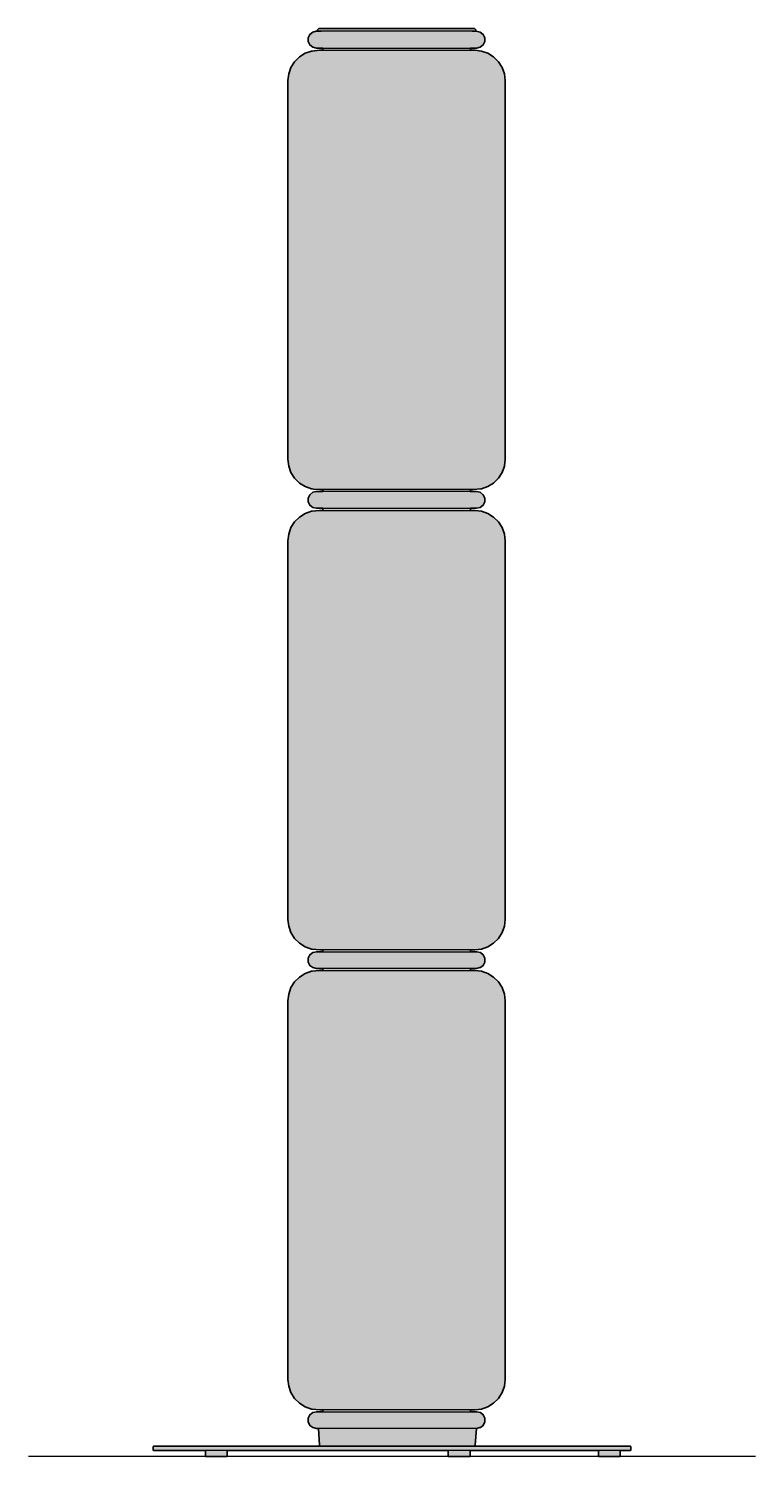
# Model space of a CAD drawing. Header units: millimetres. Extents: x 9 to 1888, y 77 to 2712.
# Drawn here: x 1051 to 1888, y 1067 to 2712 of the extents above; entities that cross this region are included whole.
import ezdxf

# ---------------------------------------------------------------- set-up
doc = ezdxf.new("R2010")
doc.units = ezdxf.units.MM
doc.layers.add('Blocks', color=7, linetype='Continuous')
doc.layers.add('Blocks$Fill', color=7, linetype='Continuous', true_color=0xffffff)
for name, color, linetype, lineweight, true_color in [('Blocks$Inner', 7, 'Continuous', 25, 0x007f00), ('Blocks$Outline', 7, 'Continuous', 35, 0xff3f3f), ('Groud', 7, 'Continuous', 25, 0x243775)]:
    doc.layers.add(name, color=color, linetype=linetype, lineweight=lineweight, true_color=true_color)

# ---------------------------------------------------------------- blocks, each defined once
blk = doc.blocks.new('Noctambule Floor 3 High Cylinder Floor Lamp Side')
at = {"layer": 'Blocks$Fill'}
blk.add_hatch(color=256, dxfattribs=at).paths.add_polyline_path([(338, 1619.4), (335, 1619.4), (326.6, 1618.5), (325.8, 1618.5), (318.4, 1615.9), (311.8, 1611.8), (306.2, 1606.2), (302.1, 1599.6), (299.5, 1592.2), (298.6, 1584.4), (298.6, 1148.4), (299.5, 1140.6), (302.1, 1133.2), (306.2, 1126.6), (311.8, 1121), (318.4, 1116.9), (325.8, 1114.3), (326.6, 1114.3), (328.1, 1114.1), (335.2, 1113.4), (337.2, 1113.4), (337.7, 1113.4), (338.6, 1113.2), (338.6, 1111.2), (331.2, 1111.2), (327.2, 1110.3), (323.8, 1107.6), (321.9, 1103.7), (321.9, 1099.4), (323.8, 1095.5), (327.2, 1092.9), (331.6, 1091.9), (332.9, 1091.9), (338.6, 1091.9), (338.6, 1089.7), (338.6, 1089.7), (338.9, 1089.7), (338.8, 1089.7), (338, 1089.4), (335, 1089.4), (326.6, 1088.5), (325.8, 1088.5), (318.4, 1085.9), (311.8, 1081.8), (306.2, 1076.2), (302.1, 1069.6), (299.5, 1062.2), (298.6, 1054.4), (298.6, 618.4), (299.5, 610.6), (302.1, 603.2), (306.2, 596.6), (311.8, 591), (318.4, 586.9), (325.8, 584.3), (326.6, 584.3), (335.2, 583.4), (337.2, 583.4), (337.7, 583.4), (338.6, 583.2), (338.6, 581.2), (331.8, 581.2), (327.1, 580.3), (323.7, 577.6), (321.9, 573.7), (321.9, 569.4), (323.7, 565.5), (327.1, 562.9), (331.3, 561.9), (331.7, 561.9), (338.6, 561.9), (338.6, 559.9), (337.7, 559.7), (335, 559.7), (326.6, 558.8), (325.8, 558.8), (318.4, 556.2), (311.8, 552.1), (306.2, 546.5), (302.1, 539.9), (299.5, 532.5), (298.6, 524.7), (298.6, 88.7), (299.5, 80.9), (302.1, 73.5), (306.2, 66.9), (311.8, 61.3), (318.4, 57.2), (325.8, 54.6), (326.6, 54.6), (335.2, 53.7), (337.2, 53.7), (337.7, 53.7), (338.6, 53.5), (338.6, 51.5), (331.8, 51.5), (327.1, 50.6), (323.7, 47.9), (321.9, 44), (321.9, 39.7), (323.7, 35.8), (327.1, 33.2), (331.3, 32.2), (331.7, 32.2), (333.7, 32.2), (335.1, 12.9), (335.4, 12.3), (336.1, 12), (143.9, 12), (143.4, 11.5), (143.4, 7.5), (143.9, 7), (144, 7), (203.6, 7), (203.6, 0), (203.8, 0), (228.6, 0), (228.6, 7), (483.2, 7), (483.2, 0), (483.3, 0), (508.2, 0), (508.2, 7), (655.9, 7), (655.9, 0), (656, 0), (680.9, 0), (680.9, 7), (692.9, 7), (693.3, 7.5), (693.4, 11.5), (692.9, 12), (692.7, 12), (513.2, 12), (513.8, 12.3), (514.2, 12.9), (515.6, 32.2), (519.5, 33.2), (520.1, 33.2), (523.5, 35.8), (525.3, 39.7), (525.3, 44), (523.5, 47.9), (520.1, 50.6), (515.9, 51.5), (515.7, 51.5), (508.6, 51.5), (508.6, 53.5), (509.5, 53.7), (513.6, 53.7), (521.4, 54.6), (528.8, 57.2), (535.4, 61.3), (541, 66.9), (545.1, 73.5), (547.7, 80.9), (548.5, 88.7), (548.5, 524.7), (547.7, 532.5), (545.1, 539.9), (541, 546.5), (535.4, 552.1), (528.8, 556.2), (521.4, 558.8), (513.6, 559.7), (513.6, 559.7), (509.5, 559.7), (508.6, 559.9), (508.6, 561.9), (515.6, 561.9), (519.5, 562.9), (520.1, 562.9), (523.5, 565.5), (525.3, 569.4), (525.3, 573.7), (523.5, 577.6), (520.1, 580.3), (515.9, 581.2), (515.7, 581.2), (508.6, 581.2), (508.6, 583.2), (509.5, 583.4), (513.6, 583.4), (521.4, 584.3), (528.8, 586.9), (535.4, 591), (541, 596.6), (545.1, 603.2), (547.7, 610.6), (548.5, 618.4), (548.5, 1054.4), (547.7, 1062.2), (545.1, 1069.6), (541, 1076.2), (535.4, 1081.8), (528.8, 1085.9), (521.4, 1088.5), (513.6, 1089.4), (513.6, 1089.4), (509.5, 1089.4), (508.4, 1089.7), (508.3, 1089.7), (508.6, 1089.7), (508.6, 1091.9), (515.6, 1091.9), (520, 1092.9), (523.4, 1095.5), (525.2, 1099.4), (525.2, 1103.7), (523.4, 1107.6), (520, 1110.3), (520, 1110.3), (515.4, 1111.2), (508.6, 1111.2), (508.6, 1113.2), (509.5, 1113.4), (511.7, 1113.4), (520.6, 1114.3), (521.4, 1114.3), (528.8, 1116.9), (535.4, 1121), (541, 1126.6), (545.1, 1133.2), (547.7, 1140.6), (548.5, 1148.4), (548.5, 1584.4), (547.7, 1592.2), (545.1, 1599.6), (541, 1606.2), (535.4, 1611.8), (528.8, 1615.9), (521.4, 1618.5), (513.6, 1619.4), (513.6, 1619.4), (509.5, 1619.4), (508.4, 1619.7), (508.3, 1619.7), (508.3, 1619.7), (508.6, 1619.7), (508.6, 1621.9), (515.6, 1621.9), (520, 1622.9), (523.4, 1625.5), (525.2, 1629.4), (525.2, 1633.7), (523.4, 1637.6), (520, 1640.3), (520, 1640.3), (515.4, 1641.2), (514, 1641.2), (510.7, 1641.2), (510.6, 1641.4), (514.1, 1641.4), (514.2, 1641.4), (514.7, 1641.9), (514.7, 1642.9), (513.2, 1644.4), (334.3, 1644.4), (332.8, 1642.9), (332.8, 1641.9), (333.3, 1641.4), (333.6, 1641.4), (336.5, 1641.4), (336.7, 1641.3), (336.8, 1641.2), (336.8, 1641.2), (331.6, 1641.2), (331.2, 1641.2), (327.2, 1640.3), (323.8, 1637.6), (321.9, 1633.7), (321.9, 1629.4), (323.8, 1625.5), (327.2, 1622.9), (331.6, 1621.9), (332.9, 1621.9), (338.6, 1621.9), (338.6, 1619.7), (338.6, 1619.7), (338.9, 1619.7), (338.8, 1619.7)], flags=0)
at = {"layer": 'Blocks$Inner'}
blk.add_line((335.1, 12.9), (333.7, 32.2), dxfattribs=at)
for points in [[(331.6, 1641.2), (331.2, 1641.2), (327.2, 1640.3), (323.8, 1637.6), (321.9, 1633.7), (321.9, 1629.4), (323.8, 1625.5), (327.2, 1622.9), (331.6, 1621.9), (332.9, 1621.9), (335, 1621.9), (338, 1621.9), (341.8, 1621.9), (346.3, 1621.9), (351.7, 1621.9), (357.7, 1621.9), (364.4, 1621.9), (371.6, 1621.9), (379.3, 1621.9), (387.5, 1621.9), (396, 1621.9), (404.7, 1621.9), (413.7, 1621.9), (422.7, 1621.9), (431.8, 1621.9), (440.8, 1621.9), (449.6, 1621.9), (458.2, 1621.9), (466.4, 1621.9), (474.2, 1621.9), (481.5, 1621.9), (488.3, 1621.9), (494.4, 1621.9), (499.9, 1621.9), (504.6, 1621.9), (510.2, 1621.9), (513, 1621.9), (514.9, 1621.9), (515.6, 1621.9), (520, 1622.9), (523.4, 1625.5), (525.2, 1629.4), (525.2, 1633.7), (523.4, 1637.6), (520, 1640.3), (520, 1640.3), (515.4, 1641.2), (514, 1641.2), (511.7, 1641.2), (508.6, 1641.2), (504.6, 1641.2), (497.5, 1641.2), (492.9, 1641.2), (487.5, 1641.2), (481.3, 1641.2), (474.3, 1641.2), (466.6, 1641.2), (458.2, 1641.2), (453.7, 1641.2), (446.8, 1641.2), (439.5, 1641.2), (429.6, 1641.2), (419.4, 1641.2), (414.2, 1641.2), (406.5, 1641.2), (398.8, 1641.2), (388.9, 1641.2), (379.3, 1641.2), (370.3, 1641.2), (362.1, 1641.2), (358.3, 1641.2), (353, 1641.2), (348.3, 1641.2), (342.8, 1641.2), (338.4, 1641.2), (336.6, 1641.2), (334.5, 1641.2), (332.9, 1641.2), (331.6, 1641.2), (327.2, 1640.3)], [(336.8, 1641.2), (336.8, 1641.2), (336.7, 1641.3), (336.5, 1641.4)], [(338.6, 1621.9), (338.6, 1619.7), (338.6, 1619.7), (338.8, 1619.7), (338.9, 1619.7), (338.8, 1619.7), (338, 1619.4)], [(508.6, 1621.9), (508.6, 1621.9), (508.6, 1619.7), (508.3, 1619.7), (508.3, 1619.7), (508.4, 1619.7), (509.5, 1619.4)], [(338.6, 1111.2), (338.6, 1113.2), (337.7, 1113.4)], [(508.6, 1111.2), (508.6, 1113.2), (509.5, 1113.4)], [(338, 1089.4), (338.8, 1089.7), (338.9, 1089.7), (338.8, 1089.7), (338.6, 1089.7), (338.6, 1089.7), (338.6, 1091.9)], [(508.6, 1091.9), (508.6, 1089.7), (508.3, 1089.7), (508.4, 1089.7), (509.5, 1089.4)], [(338.6, 581.2), (338.6, 583.2), (337.7, 583.4), (337.7, 583.4)], [(509.5, 583.4), (508.6, 583.2), (508.6, 581.2)], [(338.6, 561.9), (338.6, 559.9), (337.7, 559.7), (337.7, 559.7)], [(509.5, 559.7), (508.6, 559.9), (508.6, 561.9)], [(338.6, 51.5), (338.6, 53.5), (337.7, 53.7), (337.7, 53.7)], [(508.6, 51.5), (508.6, 53.5), (509.5, 53.7)], [(513.8, 12.3), (514.2, 12.9), (515.6, 32.2)], [(228.6, 7), (228.6, 0), (228.3, 0), (227.2, 0), (226.2, 0), (223.5, 0), (220, 0), (217.1, 0), (214.2, 0), (212.2, 0), (208.8, 0), (206, 0), (204.6, 0), (203.8, 0), (203.6, 0), (203.6, 7)], [(513.1, 12), (513.2, 12), (513.8, 12.3), (513.1, 12), (512.7, 12), (511.5, 12), (509.7, 12), (507.4, 12), (505, 12), (502.5, 12), (500.1, 12), (497.8, 12), (495.6, 12), (491.6, 12), (484.9, 12), (477.4, 12), (470.1, 12), (463.4, 12), (457.4, 12), (452, 12), (447.1, 12), (442.8, 12), (439, 12), (432.3, 12), (427.3, 12), (419.6, 12), (411.9, 12), (403.4, 12), (396.1, 12), (389.9, 12), (384.7, 12), (380.3, 12), (376.5, 12), (373.3, 12), (368, 12), (364.1, 12), (358.8, 12), (353.9, 12), (346.9, 12), (343.1, 12), (340.5, 12), (338.7, 12), (337.5, 12), (336.7, 12), (336.3, 12), (336.1, 12), (335.4, 12.3), (335.1, 12.9)], [(508.2, 7), (508.2, 0), (507.8, 0), (506.8, 0), (505.8, 0), (503, 0), (499.5, 0), (496.6, 0), (493.7, 0), (491.8, 0), (488.3, 0), (485.5, 0), (484.1, 0), (483.3, 0), (483.2, 0), (483.2, 7)], [(680.9, 7), (680.9, 0), (680.5, 0), (679.5, 0), (678.5, 0), (675.7, 0), (672.2, 0), (669.3, 0), (666.4, 0), (664.5, 0), (661, 0), (658.2, 0), (656.8, 0), (656, 0), (655.9, 0), (655.9, 7)]]:
    blk.add_lwpolyline(points, dxfattribs=at)
for points in [[(514.1, 1641.4), (513.3, 1641.4), (511.6, 1641.4), (509.4, 1641.4), (507, 1641.4), (504.5, 1641.4), (502, 1641.4), (499.7, 1641.4), (497.5, 1641.4), (493.3, 1641.4), (489.8, 1641.4), (484.2, 1641.4), (478.1, 1641.4), (467.1, 1641.4), (459.1, 1641.4), (451.8, 1641.4), (445.4, 1641.4), (439.6, 1641.4), (434.5, 1641.4), (430, 1641.4), (426.1, 1641.4), (419.1, 1641.4), (414, 1641.4), (406.2, 1641.4), (398.6, 1641.4), (391.5, 1641.4), (385.6, 1641.4), (380.6, 1641.4), (376.3, 1641.4), (372.7, 1641.4), (369.6, 1641.4), (364.5, 1641.4), (357.4, 1641.4), (351, 1641.4), (346.1, 1641.4), (342.4, 1641.4), (339.7, 1641.4), (337.6, 1641.4), (336.2, 1641.4), (335.2, 1641.4), (334.4, 1641.4), (333.6, 1641.4), (333.3, 1641.4), (332.8, 1641.9), (332.8, 1642.9), (334.3, 1644.4), (335, 1644.4), (336.3, 1644.4), (337.3, 1644.4), (340, 1644.4), (344.7, 1644.4), (349.1, 1644.4), (353.5, 1644.4), (356.1, 1644.4), (363.1, 1644.4), (370.9, 1644.4), (377.2, 1644.4), (383.9, 1644.4), (388.5, 1644.4), (400.2, 1644.4), (407.8, 1644.4), (420.9, 1644.4), (428, 1644.4), (437.7, 1644.4), (447.9, 1644.4), (455.5, 1644.4), (462.5, 1644.4), (466.6, 1644.4), (473.8, 1644.4), (482.3, 1644.4), (490, 1644.4), (495.3, 1644.4), (501.9, 1644.4), (505.6, 1644.4), (510.1, 1644.4), (511.6, 1644.4), (512.9, 1644.4), (513.2, 1644.4), (514.7, 1642.9), (514.7, 1641.9), (514.2, 1641.4)], [(299.5, 1592.2), (302.1, 1599.6), (306.2, 1606.2), (311.8, 1611.8), (318.4, 1615.9), (325.8, 1618.5), (326.6, 1618.5), (335, 1619.4), (337.1, 1619.4), (339.5, 1619.4), (342, 1619.4), (344.5, 1619.4), (346.9, 1619.4), (349.3, 1619.4), (351.4, 1619.4), (355.5, 1619.4), (358.9, 1619.4), (364.2, 1619.4), (370, 1619.4), (377.4, 1619.4), (384.2, 1619.4), (390.3, 1619.4), (395.8, 1619.4), (400.7, 1619.4), (405.1, 1619.4), (409, 1619.4), (412.4, 1619.4), (418.4, 1619.4), (427.4, 1619.4), (436.5, 1619.4), (445.2, 1619.4), (452.6, 1619.4), (458.9, 1619.4), (464.2, 1619.4), (468.7, 1619.4), (472.5, 1619.4), (475.8, 1619.4), (478.5, 1619.4), (483.2, 1619.4), (489.7, 1619.4), (495.5, 1619.4), (503.9, 1619.4), (506.4, 1619.4), (509.1, 1619.4), (511, 1619.4), (512.2, 1619.4), (513.6, 1619.4), (513.6, 1619.4), (521.4, 1618.5), (528.8, 1615.9), (535.4, 1611.8), (541, 1606.2), (545.1, 1599.6), (547.7, 1592.2), (548.5, 1584.4), (548.5, 1148.4), (547.7, 1140.6), (545.1, 1133.2), (541, 1126.6), (535.4, 1121), (528.8, 1116.9), (521.4, 1114.3), (520.6, 1114.3), (511.7, 1113.4), (509.5, 1113.4), (506.4, 1113.4), (502.6, 1113.4), (498, 1113.4), (492.6, 1113.4), (486.6, 1113.4), (480.1, 1113.4), (472.9, 1113.4), (465.3, 1113.4), (457.3, 1113.4), (448.9, 1113.4), (440.3, 1113.4), (431.6, 1113.4), (422.8, 1113.4), (414, 1113.4), (405.2, 1113.4), (396.7, 1113.4), (388.4, 1113.4), (380.4, 1113.4), (372.9, 1113.4), (365.9, 1113.4), (359.4, 1113.4), (353.5, 1113.4), (348.3, 1113.4), (343.8, 1113.4), (340.1, 1113.4), (337.2, 1113.4), (335.2, 1113.4), (328.1, 1114.1), (326.6, 1114.3), (325.8, 1114.3), (318.4, 1116.9), (311.8, 1121), (306.2, 1126.6), (302.1, 1133.2), (299.5, 1140.6), (298.6, 1148.4), (298.6, 1584.4)], [(515.4, 1111.2), (514, 1111.2), (511.7, 1111.2), (508.6, 1111.2), (504.6, 1111.2), (497.5, 1111.2), (492.9, 1111.2), (487.5, 1111.2), (481.3, 1111.2), (474.3, 1111.2), (466.6, 1111.2), (458.2, 1111.2), (453.7, 1111.2), (446.8, 1111.2), (439.5, 1111.2), (429.6, 1111.2), (419.4, 1111.2), (414.2, 1111.2), (406.5, 1111.2), (398.8, 1111.2), (388.9, 1111.2), (379.3, 1111.2), (370.3, 1111.2), (362.1, 1111.2), (358.3, 1111.2), (353, 1111.2), (348.3, 1111.2), (342.8, 1111.2), (338.4, 1111.2), (336.6, 1111.2), (334.5, 1111.2), (332.9, 1111.2), (331.6, 1111.2), (331.2, 1111.2), (327.2, 1110.3), (323.8, 1107.6), (321.9, 1103.7), (321.9, 1099.4), (323.8, 1095.5), (327.2, 1092.9), (331.6, 1091.9), (332.9, 1091.9), (335, 1091.9), (338, 1091.9), (341.8, 1091.9), (346.3, 1091.9), (351.7, 1091.9), (357.7, 1091.9), (364.4, 1091.9), (371.6, 1091.9), (379.3, 1091.9), (387.5, 1091.9), (396, 1091.9), (404.7, 1091.9), (413.7, 1091.9), (422.7, 1091.9), (431.8, 1091.9), (440.8, 1091.9), (449.6, 1091.9), (458.2, 1091.9), (466.4, 1091.9), (474.2, 1091.9), (481.5, 1091.9), (488.3, 1091.9), (494.4, 1091.9), (499.9, 1091.9), (504.6, 1091.9), (510.2, 1091.9), (513, 1091.9), (514.9, 1091.9), (515.6, 1091.9), (520, 1092.9), (523.4, 1095.5), (525.2, 1099.4), (525.2, 1103.7), (523.4, 1107.6), (520, 1110.3), (520, 1110.3)], [(521.4, 584.3), (513.6, 583.4), (511.7, 583.4), (509.5, 583.4), (506.4, 583.4), (502.6, 583.4), (498, 583.4), (492.6, 583.4), (486.6, 583.4), (480.1, 583.4), (472.9, 583.4), (465.3, 583.4), (457.3, 583.4), (448.9, 583.4), (440.3, 583.4), (431.6, 583.4), (422.8, 583.4), (414, 583.4), (405.2, 583.4), (396.7, 583.4), (388.4, 583.4), (380.4, 583.4), (372.9, 583.4), (365.9, 583.4), (359.4, 583.4), (353.5, 583.4), (348.3, 583.4), (343.8, 583.4), (340.1, 583.4), (337.2, 583.4), (335.2, 583.4), (326.6, 584.3), (325.8, 584.3), (318.4, 586.9), (311.8, 591), (306.2, 596.6), (302.1, 603.2), (299.5, 610.6), (298.6, 618.4), (298.6, 1054.4), (299.5, 1062.2), (302.1, 1069.6), (306.2, 1076.2), (311.8, 1081.8), (318.4, 1085.9), (325.8, 1088.5), (326.6, 1088.5), (335, 1089.4), (337.1, 1089.4), (339.5, 1089.4), (342, 1089.4), (344.5, 1089.4), (346.9, 1089.4), (349.3, 1089.4), (351.4, 1089.4), (355.5, 1089.4), (358.9, 1089.4), (364.2, 1089.4), (370, 1089.4), (377.4, 1089.4), (384.2, 1089.4), (390.3, 1089.4), (395.8, 1089.4), (400.7, 1089.4), (405.1, 1089.4), (409, 1089.4), (412.4, 1089.4), (418.4, 1089.4), (427.4, 1089.4), (436.5, 1089.4), (445.2, 1089.4), (452.6, 1089.4), (458.9, 1089.4), (464.2, 1089.4), (468.7, 1089.4), (472.5, 1089.4), (475.8, 1089.4), (478.5, 1089.4), (483.2, 1089.4), (489.7, 1089.4), (495.5, 1089.4), (503.9, 1089.4), (506.4, 1089.4), (509.1, 1089.4), (511, 1089.4), (512.2, 1089.4), (513.6, 1089.4), (513.6, 1089.4), (521.4, 1088.5), (528.8, 1085.9), (535.4, 1081.8), (541, 1076.2), (545.1, 1069.6), (547.7, 1062.2), (548.5, 1054.4), (548.5, 618.4), (547.7, 610.6), (545.1, 603.2), (541, 596.6), (535.4, 591), (528.8, 586.9)], [(515.7, 581.2), (515.9, 581.2), (520.1, 580.3), (523.5, 577.6), (525.3, 573.7), (525.3, 569.4), (523.5, 565.5), (520.1, 562.9), (519.5, 562.9), (515.6, 561.9), (514.3, 561.9), (512.2, 561.9), (509.2, 561.9), (505.4, 561.9), (500.8, 561.9), (495.5, 561.9), (489.5, 561.9), (482.8, 561.9), (475.6, 561.9), (467.9, 561.9), (455.9, 561.9), (448.9, 561.9), (441.3, 561.9), (433.2, 561.9), (424.6, 561.9), (415.6, 561.9), (406.4, 561.9), (399.4, 561.9), (392.5, 561.9), (387.9, 561.9), (378.8, 561.9), (370.2, 561.9), (364, 561.9), (358.3, 561.9), (354.7, 561.9), (348.1, 561.9), (342.5, 561.9), (338, 561.9), (334.6, 561.9), (332.8, 561.9), (331.7, 561.9), (331.3, 561.9), (327.1, 562.9), (323.7, 565.5), (321.9, 569.4), (321.9, 573.7), (323.7, 577.6), (327.1, 580.3), (331.8, 581.2), (333.2, 581.2), (335.5, 581.2), (338.6, 581.2), (342.5, 581.2), (347.3, 581.2), (352.7, 581.2), (358.9, 581.2), (365.7, 581.2), (373, 581.2), (380.8, 581.2), (389, 581.2), (397.6, 581.2), (406.4, 581.2), (415.4, 581.2), (424.4, 581.2), (433.5, 581.2), (442.4, 581.2), (451.2, 581.2), (459.7, 581.2), (467.9, 581.2), (475.6, 581.2), (482, 581.2), (487.1, 581.2), (491.4, 581.2), (494.8, 581.2), (497.7, 581.2), (500, 581.2), (501.9, 581.2), (505, 581.2), (509, 581.2), (512.1, 581.2), (514, 581.2), (515.1, 581.2)], [(521.4, 54.6), (513.6, 53.7), (511.7, 53.7), (509.5, 53.7), (506.4, 53.7), (502.6, 53.7), (498, 53.7), (492.6, 53.7), (486.6, 53.7), (480.1, 53.7), (472.9, 53.7), (465.3, 53.7), (457.3, 53.7), (448.9, 53.7), (440.3, 53.7), (431.6, 53.7), (422.8, 53.7), (414, 53.7), (405.2, 53.7), (396.7, 53.7), (388.4, 53.7), (380.4, 53.7), (372.9, 53.7), (365.9, 53.7), (359.4, 53.7), (353.5, 53.7), (348.3, 53.7), (343.8, 53.7), (340.1, 53.7), (337.2, 53.7), (335.2, 53.7), (326.6, 54.6), (325.8, 54.6), (318.4, 57.2), (311.8, 61.3), (306.2, 66.9), (302.1, 73.5), (299.5, 80.9), (298.6, 88.7), (298.6, 524.7), (299.5, 532.5), (302.1, 539.9), (306.2, 546.5), (311.8, 552.1), (318.4, 556.2), (325.8, 558.8), (326.6, 558.8), (335, 559.7), (337.1, 559.7), (339.5, 559.7), (342, 559.7), (344.5, 559.7), (346.9, 559.7), (349.3, 559.7), (351.4, 559.7), (355.5, 559.7), (358.9, 559.7), (364.2, 559.7), (370, 559.7), (377.4, 559.7), (384.2, 559.7), (390.3, 559.7), (395.8, 559.7), (400.7, 559.7), (405.1, 559.7), (409, 559.7), (412.4, 559.7), (418.4, 559.7), (427.4, 559.7), (436.5, 559.7), (445.2, 559.7), (452.6, 559.7), (458.9, 559.7), (464.2, 559.7), (468.7, 559.7), (472.5, 559.7), (475.8, 559.7), (478.5, 559.7), (483.2, 559.7), (489.7, 559.7), (495.5, 559.7), (503.9, 559.7), (506.4, 559.7), (509.1, 559.7), (511, 559.7), (512.2, 559.7), (513.6, 559.7), (513.6, 559.7), (521.4, 558.8), (528.8, 556.2), (535.4, 552.1), (541, 546.5), (545.1, 539.9), (547.7, 532.5), (548.5, 524.7), (548.5, 88.7), (547.7, 80.9), (545.1, 73.5), (541, 66.9), (535.4, 61.3), (528.8, 57.2)], [(515.7, 51.5), (515.9, 51.5), (520.1, 50.6), (523.5, 47.9), (525.3, 44), (525.3, 39.7), (523.5, 35.8), (520.1, 33.2), (519.5, 33.2), (515.6, 32.2), (514.3, 32.2), (512.2, 32.2), (509.2, 32.2), (505.4, 32.2), (500.8, 32.2), (495.5, 32.2), (489.5, 32.2), (482.8, 32.2), (475.6, 32.2), (467.9, 32.2), (455.9, 32.2), (448.9, 32.2), (441.3, 32.2), (433.2, 32.2), (424.6, 32.2), (415.6, 32.2), (406.4, 32.2), (399.4, 32.2), (392.5, 32.2), (387.9, 32.2), (378.8, 32.2), (370.2, 32.2), (364, 32.2), (358.3, 32.2), (354.7, 32.2), (348.1, 32.2), (342.5, 32.2), (338, 32.2), (334.6, 32.2), (332.8, 32.2), (331.7, 32.2), (331.3, 32.2), (327.1, 33.2), (323.7, 35.8), (321.9, 39.7), (321.9, 44), (323.7, 47.9), (327.1, 50.6), (331.8, 51.5), (333.2, 51.5), (335.5, 51.5), (338.6, 51.5), (342.5, 51.5), (347.3, 51.5), (352.7, 51.5), (358.9, 51.5), (365.7, 51.5), (373, 51.5), (380.8, 51.5), (389, 51.5), (397.6, 51.5), (406.4, 51.5), (415.4, 51.5), (424.4, 51.5), (433.5, 51.5), (442.4, 51.5), (451.2, 51.5), (459.7, 51.5), (467.9, 51.5), (475.6, 51.5), (482, 51.5), (487.1, 51.5), (491.4, 51.5), (494.8, 51.5), (497.7, 51.5), (500, 51.5), (501.9, 51.5), (505, 51.5), (509, 51.5), (512.1, 51.5), (514, 51.5), (515.1, 51.5)], [(693.3, 7.5), (692.9, 7), (692.6, 7), (692, 7), (691.3, 7), (690.4, 7), (688.5, 7), (686.7, 7), (683.4, 7), (679.4, 7), (671.5, 7), (663.3, 7), (655.2, 7), (647.3, 7), (639.8, 7), (632.9, 7), (626.5, 7), (620.7, 7), (615.5, 7), (610.7, 7), (602.2, 7), (588.7, 7), (574.4, 7), (556.8, 7), (540.8, 7), (526.4, 7), (513.6, 7), (502.1, 7), (492, 7), (483, 7), (475.1, 7), (468.1, 7), (455.8, 7), (446.5, 7), (432.5, 7), (418.4, 7), (402.8, 7), (389.3, 7), (377.5, 7), (367.3, 7), (358.4, 7), (350.6, 7), (343.9, 7), (332.3, 7), (323.7, 7), (310.9, 7), (298.4, 7), (278.6, 7), (262.1, 7), (248.4, 7), (236.9, 7), (227.3, 7), (219.3, 7), (212.5, 7), (206.9, 7), (202.1, 7), (198, 7), (191.2, 7), (181.7, 7), (173.3, 7), (167.5, 7), (162.3, 7), (154.8, 7), (149.8, 7), (146.7, 7), (144.9, 7), (144, 7), (143.9, 7), (143.4, 7.5), (143.4, 11.5), (143.9, 12), (144.1, 12), (144.7, 12), (145.5, 12), (146.3, 12), (148.2, 12), (150, 12), (153.3, 12), (157.3, 12), (165.2, 12), (173.4, 12), (181.6, 12), (189.4, 12), (196.9, 12), (203.8, 12), (210.2, 12), (216, 12), (221.3, 12), (226, 12), (234.6, 12), (248.1, 12), (262.3, 12), (279.9, 12), (295.9, 12), (310.3, 12), (323.2, 12), (334.6, 12), (344.8, 12), (353.7, 12), (361.7, 12), (368.6, 12), (380.9, 12), (390.2, 12), (404.3, 12), (418.4, 12), (433.9, 12), (447.5, 12), (459.2, 12), (469.5, 12), (478.4, 12), (486.1, 12), (492.8, 12), (504.4, 12), (513.1, 12), (525.8, 12), (538.4, 12), (558.1, 12), (574.6, 12), (588.4, 12), (599.8, 12), (609.4, 12), (617.4, 12), (624.2, 12), (629.9, 12), (634.7, 12), (638.7, 12), (645.5, 12), (655, 12), (663.5, 12), (669.3, 12), (674.4, 12), (682, 12), (686.9, 12), (690.1, 12), (691.8, 12), (692.7, 12), (692.9, 12), (693.4, 11.5)]]:
    blk.add_lwpolyline(points, close=True, dxfattribs=at)
for points in [[(492.2, 1641.4), (492.1, 1641.2)], [(510.7, 1641.2), (510.6, 1641.4)]]:
    blk.add_open_spline(points, degree=1, dxfattribs=at)
at = {"layer": 'Blocks$Outline'}
for points in [[(331.6, 1641.2), (331.2, 1641.2), (327.2, 1640.3), (323.8, 1637.6), (321.9, 1633.7), (321.9, 1629.4), (323.8, 1625.5), (327.2, 1622.9), (331.6, 1621.9), (332.9, 1621.9), (335, 1621.9), (338, 1621.9), (338.6, 1621.9)], [(336.8, 1641.2), (336.6, 1641.2), (334.5, 1641.2), (332.9, 1641.2), (331.6, 1641.2)], [(334.3, 1644.4), (332.8, 1642.9), (332.8, 1641.9), (333.3, 1641.4), (333.6, 1641.4), (334.4, 1641.4), (335.2, 1641.4), (336.2, 1641.4), (336.5, 1641.4)], [(513.2, 1644.4), (512.9, 1644.4), (511.6, 1644.4), (510.1, 1644.4), (505.6, 1644.4), (501.9, 1644.4), (495.3, 1644.4), (490, 1644.4), (482.3, 1644.4), (473.8, 1644.4), (466.6, 1644.4), (462.5, 1644.4), (455.5, 1644.4), (447.9, 1644.4), (437.7, 1644.4), (428, 1644.4), (420.9, 1644.4), (407.8, 1644.4), (400.2, 1644.4), (388.5, 1644.4), (383.9, 1644.4), (377.2, 1644.4), (370.9, 1644.4), (363.1, 1644.4), (356.1, 1644.4), (353.5, 1644.4), (349.1, 1644.4), (344.7, 1644.4), (340, 1644.4), (337.3, 1644.4), (336.3, 1644.4), (335, 1644.4), (334.3, 1644.4)], [(336.5, 1641.4), (336.7, 1641.3)], [(336.7, 1641.3), (336.8, 1641.2), (336.8, 1641.2)], [(508.6, 1621.9), (510.2, 1621.9), (513, 1621.9), (514.9, 1621.9), (515.6, 1621.9), (520, 1622.9), (523.4, 1625.5), (525.2, 1629.4), (525.2, 1633.7), (523.4, 1637.6), (520, 1640.3), (520, 1640.3), (515.4, 1641.2), (514, 1641.2), (511.7, 1641.2), (510.7, 1641.2)], [(510.7, 1641.2), (510.6, 1641.4)], [(510.6, 1641.4), (511.6, 1641.4), (513.3, 1641.4), (514.1, 1641.4)], [(514.7, 1641.9), (514.7, 1642.9), (513.2, 1644.4)], [(514.1, 1641.4), (514.2, 1641.4), (514.7, 1641.9)], [(338, 1619.4), (337.1, 1619.4), (335, 1619.4), (326.6, 1618.5), (325.8, 1618.5), (318.4, 1615.9), (311.8, 1611.8), (306.2, 1606.2), (302.1, 1599.6), (299.5, 1592.2)], [(338.6, 1621.9), (338.6, 1619.7), (338.6, 1619.7), (338.8, 1619.7), (338.9, 1619.7), (338.8, 1619.7), (338, 1619.4)], [(509.5, 1619.4), (508.4, 1619.7), (508.3, 1619.7), (508.3, 1619.7), (508.6, 1619.7), (508.6, 1621.9)], [(509.5, 1113.4), (511.7, 1113.4), (520.6, 1114.3), (521.4, 1114.3), (528.8, 1116.9), (535.4, 1121), (541, 1126.6), (545.1, 1133.2), (547.7, 1140.6), (548.5, 1148.4), (548.5, 1584.4), (547.7, 1592.2), (545.1, 1599.6), (541, 1606.2), (535.4, 1611.8), (528.8, 1615.9), (521.4, 1618.5), (513.6, 1619.4), (513.6, 1619.4), (512.2, 1619.4), (511, 1619.4), (509.5, 1619.4)], [(299.5, 1592.2), (298.6, 1584.4), (298.6, 1148.4), (299.5, 1140.6), (302.1, 1133.2), (306.2, 1126.6), (311.8, 1121), (318.4, 1116.9), (325.8, 1114.3), (326.6, 1114.3), (328.1, 1114.1), (335.2, 1113.4), (337.2, 1113.4), (337.7, 1113.4)], [(338.6, 1111.2), (338.4, 1111.2), (336.6, 1111.2), (334.5, 1111.2), (332.9, 1111.2), (331.6, 1111.2), (331.2, 1111.2), (327.2, 1110.3), (323.8, 1107.6), (321.9, 1103.7), (321.9, 1099.4), (323.8, 1095.5), (327.2, 1092.9), (331.6, 1091.9), (332.9, 1091.9), (335, 1091.9), (338, 1091.9), (338.6, 1091.9)], [(337.7, 1113.4), (338.6, 1113.2)], [(338.6, 1113.2), (338.6, 1111.2)], [(508.6, 1113.2), (509.5, 1113.4)], [(508.6, 1111.2), (508.6, 1113.2)], [(508.6, 1091.9), (510.2, 1091.9), (513, 1091.9), (514.9, 1091.9), (515.6, 1091.9), (520, 1092.9), (523.4, 1095.5), (525.2, 1099.4), (525.2, 1103.7), (523.4, 1107.6), (520, 1110.3), (520, 1110.3), (515.4, 1111.2)], [(515.4, 1111.2), (514, 1111.2), (511.7, 1111.2), (508.6, 1111.2), (508.6, 1111.2)], [(338, 1089.4), (337.1, 1089.4), (335, 1089.4), (326.6, 1088.5), (325.8, 1088.5), (318.4, 1085.9), (311.8, 1081.8), (306.2, 1076.2), (302.1, 1069.6), (299.5, 1062.2), (298.6, 1054.4), (298.6, 618.4), (299.5, 610.6), (302.1, 603.2), (306.2, 596.6), (311.8, 591), (318.4, 586.9), (325.8, 584.3), (326.6, 584.3), (335.2, 583.4), (337.2, 583.4), (337.7, 583.4)], [(338.6, 1091.9), (338.6, 1089.7), (338.6, 1089.7), (338.8, 1089.7), (338.9, 1089.7), (338.8, 1089.7), (338, 1089.4)], [(509.5, 1089.4), (508.4, 1089.7), (508.3, 1089.7), (508.6, 1089.7), (508.6, 1091.9)], [(521.4, 584.3), (528.8, 586.9), (535.4, 591), (541, 596.6), (545.1, 603.2), (547.7, 610.6), (548.5, 618.4), (548.5, 1054.4), (547.7, 1062.2), (545.1, 1069.6), (541, 1076.2), (535.4, 1081.8), (528.8, 1085.9), (521.4, 1088.5), (513.6, 1089.4), (513.6, 1089.4), (512.2, 1089.4), (511, 1089.4), (509.5, 1089.4)], [(338.6, 581.2), (335.5, 581.2), (333.2, 581.2), (331.8, 581.2), (327.1, 580.3), (323.7, 577.6), (321.9, 573.7), (321.9, 569.4), (323.7, 565.5), (327.1, 562.9), (331.3, 561.9), (331.7, 561.9), (332.8, 561.9), (334.6, 561.9), (338, 561.9), (338.6, 561.9)], [(337.7, 583.4), (338.6, 583.2)], [(338.6, 583.2), (338.6, 581.2)], [(508.6, 583.2), (509.5, 583.4)], [(508.6, 581.2), (508.6, 583.2)], [(508.6, 561.9), (509.2, 561.9), (512.2, 561.9), (514.3, 561.9), (515.6, 561.9), (519.5, 562.9), (520.1, 562.9), (523.5, 565.5), (525.3, 569.4), (525.3, 573.7), (523.5, 577.6), (520.1, 580.3), (515.9, 581.2), (515.7, 581.2)], [(515.7, 581.2), (515.1, 581.2), (514, 581.2), (512.1, 581.2), (509, 581.2), (508.6, 581.2)], [(509.5, 583.4), (511.7, 583.4), (513.6, 583.4), (521.4, 584.3)], [(337.7, 559.7), (337.1, 559.7), (335, 559.7), (326.6, 558.8), (325.8, 558.8), (318.4, 556.2), (311.8, 552.1), (306.2, 546.5), (302.1, 539.9), (299.5, 532.5), (298.6, 524.7), (298.6, 88.7), (299.5, 80.9), (302.1, 73.5), (306.2, 66.9), (311.8, 61.3), (318.4, 57.2), (325.8, 54.6), (326.6, 54.6), (335.2, 53.7), (337.2, 53.7), (337.7, 53.7)], [(338.6, 559.9), (337.7, 559.7)], [(338.6, 561.9), (338.6, 559.9)], [(508.6, 559.9), (508.6, 561.9)], [(509.5, 559.7), (508.6, 559.9)], [(521.4, 54.6), (528.8, 57.2), (535.4, 61.3), (541, 66.9), (545.1, 73.5), (547.7, 80.9), (548.5, 88.7), (548.5, 524.7), (547.7, 532.5), (545.1, 539.9), (541, 546.5), (535.4, 552.1), (528.8, 556.2), (521.4, 558.8), (513.6, 559.7), (513.6, 559.7), (512.2, 559.7), (511, 559.7), (509.5, 559.7)], [(338.6, 51.5), (335.5, 51.5), (333.2, 51.5), (331.8, 51.5), (327.1, 50.6), (323.7, 47.9), (321.9, 44), (321.9, 39.7), (323.7, 35.8), (327.1, 33.2), (331.3, 32.2), (331.7, 32.2), (332.8, 32.2), (333.7, 32.2)], [(337.7, 53.7), (338.6, 53.5)], [(338.6, 53.5), (338.6, 51.5)], [(508.6, 53.5), (509.5, 53.7)], [(508.6, 51.5), (508.6, 53.5)], [(515.7, 51.5), (515.1, 51.5), (514, 51.5), (512.1, 51.5), (509, 51.5), (508.6, 51.5)], [(509.5, 53.7), (511.7, 53.7), (513.6, 53.7), (521.4, 54.6)], [(515.6, 32.2), (519.5, 33.2), (520.1, 33.2), (523.5, 35.8), (525.3, 39.7), (525.3, 44), (523.5, 47.9), (520.1, 50.6), (515.9, 51.5), (515.7, 51.5)], [(333.7, 32.2), (335.1, 12.9), (335.4, 12.3), (336.1, 12)], [(513.8, 12.3), (514.2, 12.9), (515.6, 32.2)], [(336.1, 12), (334.6, 12), (323.2, 12), (310.3, 12), (295.9, 12), (279.9, 12), (262.3, 12), (248.1, 12), (234.6, 12), (226, 12), (221.3, 12), (216, 12), (210.2, 12), (203.8, 12), (196.9, 12), (189.4, 12), (181.6, 12), (173.4, 12), (165.2, 12), (157.3, 12), (153.3, 12), (150, 12), (148.2, 12), (146.3, 12), (145.5, 12), (144.7, 12), (144.1, 12), (143.9, 12), (143.4, 11.5)], [(143.4, 11.5), (143.4, 7.5), (143.9, 7), (144, 7)], [(144, 7), (144.9, 7), (146.7, 7), (149.8, 7), (154.8, 7), (162.3, 7), (167.5, 7), (173.3, 7), (181.7, 7), (191.2, 7), (198, 7), (202.1, 7), (203.6, 7)], [(203.6, 7), (203.6, 0), (203.8, 0), (204.6, 0), (206, 0), (208.8, 0), (212.2, 0), (214.2, 0), (217.1, 0), (220, 0), (223.5, 0), (226.2, 0), (227.2, 0), (228.3, 0), (228.6, 0), (228.6, 7)], [(228.6, 7), (236.9, 7), (248.4, 7), (262.1, 7), (278.6, 7), (298.4, 7), (310.9, 7), (323.7, 7), (332.3, 7), (343.9, 7), (350.6, 7), (358.4, 7), (367.3, 7), (377.5, 7), (389.3, 7), (402.8, 7), (418.4, 7), (432.5, 7), (446.5, 7), (455.8, 7), (468.1, 7), (475.1, 7), (483, 7), (483.2, 7)], [(483.2, 7), (483.2, 0), (483.3, 0), (484.1, 0), (485.5, 0), (488.3, 0), (491.8, 0), (493.7, 0), (496.6, 0), (499.5, 0), (503, 0), (505.8, 0), (506.8, 0), (507.8, 0), (508.2, 0), (508.2, 7)], [(508.2, 7), (513.6, 7), (526.4, 7), (540.8, 7), (556.8, 7), (574.4, 7), (588.7, 7), (602.2, 7), (610.7, 7), (615.5, 7), (620.7, 7), (626.5, 7), (632.9, 7), (639.8, 7), (647.3, 7), (655.2, 7), (655.9, 7)], [(513.2, 12), (513.8, 12.3)], [(693.4, 11.5), (692.9, 12), (692.7, 12), (691.8, 12), (690.1, 12), (686.9, 12), (682, 12), (674.4, 12), (669.3, 12), (663.5, 12), (655, 12), (645.5, 12), (638.7, 12), (634.7, 12), (629.9, 12), (624.2, 12), (617.4, 12), (609.4, 12), (599.8, 12), (588.4, 12), (574.6, 12), (558.1, 12), (538.4, 12), (525.8, 12), (513.2, 12)], [(655.9, 7), (655.9, 0), (656, 0), (656.8, 0), (658.2, 0), (661, 0), (664.5, 0), (666.4, 0), (669.3, 0), (672.2, 0), (675.7, 0), (678.5, 0), (679.5, 0), (680.5, 0), (680.9, 0), (680.9, 7)], [(680.9, 7), (683.4, 7), (686.7, 7), (688.5, 7), (690.4, 7), (691.3, 7), (692, 7), (692.6, 7), (692.9, 7), (693.3, 7.5), (693.4, 11.5)]]:
    blk.add_lwpolyline(points, dxfattribs=at)

msp = doc.modelspace()

# ---------------------------------------------------------------- linework, layer by layer
at = {"layer": 'Groud'}
msp.add_lwpolyline([(1887.9, 1067.4), (1051.2, 1067.4)], dxfattribs=at)

# ---------------------------------------------------------------- block references
at = {"layer": 'Blocks'}
msp.add_blockref('Noctambule Floor 3 High Cylinder Floor Lamp Side', (1051.2, 1067.4), dxfattribs=at)

doc.saveas('drawing.dxf')
